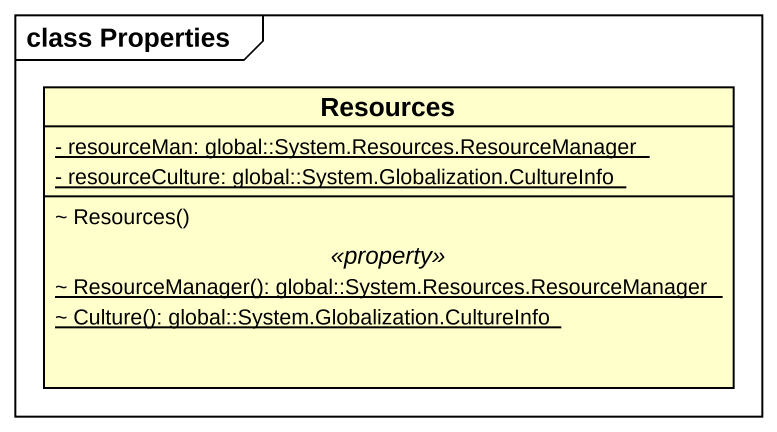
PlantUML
@startuml
mainframe class Properties
hide circle
hide empty members
skinparam classAttributeIconSize 0
class Resources {
  {static} - resourceMan: global::System.Resources.ResourceManager
  {static} - resourceCulture: global::System.Globalization.CultureInfo
  --
  ~ Resources()
  .. <<property>> ..
  {static} ~ ResourceManager(): global::System.Resources.ResourceManager
  {static} ~ Culture(): global::System.Globalization.CultureInfo
}
@enduml
